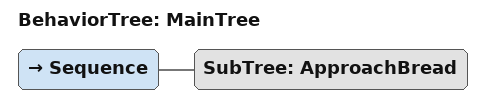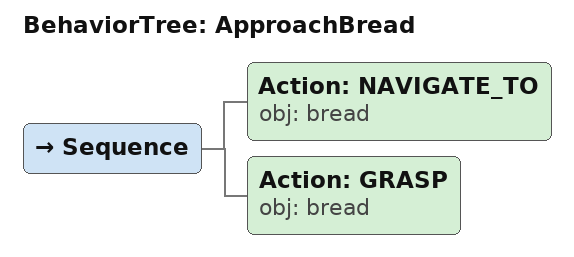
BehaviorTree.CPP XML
<root main_tree_to_execute="MainTree">
  <BehaviorTree ID="MainTree">
    <Sequence>
      <!-- Execute subtree ApproachBread -->
      <SubTree ID="ApproachBread" />
    </Sequence>
  </BehaviorTree>
  <!-- Subtree definition ApproachBread -->
  <BehaviorTree ID="ApproachBread">
    <Sequence>
      <!-- Navigate to bread -->
      <Action ID="NAVIGATE_TO" obj="bread" />
      <!-- Grasp bread -->
      <Action ID="GRASP" obj="bread" />
    </Sequence>
  </BehaviorTree>
</root>
